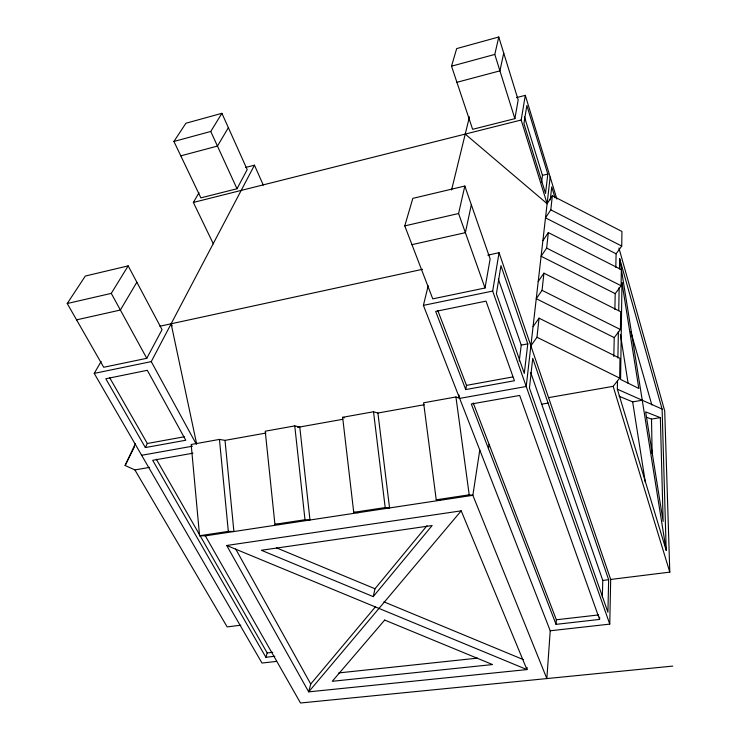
<?xml version="1.0" encoding="UTF-8"?>
<svg xmlns="http://www.w3.org/2000/svg" width="740" height="740" viewBox="0 0 740 740"><rect width="100%" height="100%" fill="white"/><g stroke="black" fill="none" stroke-linecap="round" stroke-linejoin="round"><path stroke-width="1.11" d="M548.571 397.63L613.155 386.336L619.676 378.112L619.981 358.354L539.044 318.172L533.059 326.654M613.821 356.504L614.237 337.597L620.425 329.531L620.703 311.743L543.928 273.18L538.23 281.478M614.866 309.533L615.218 293.641L621.101 285.742L621.35 269.656L548.331 232.591L542.892 240.685M615.8 267.344L616.106 253.802L621.72 246.069L621.942 231.454L552.336 195.776L547.119 203.685L465.229 134.088M619.482 268.99L619.658 258.584L662.106 409.063L666.194 550.357L617.345 389.194L617.493 381.1M617.9 357.984L618.372 331.4M618.742 310.596L619.149 287.481M428.21 285.686L423.4 305.38L550.227 630.776L609.76 624.116L610.676 579.448L499.065 252.71L487.827 255.152M608.641 579.716L607.919 612.239L529.442 388.093L532.735 358.327L608.641 579.716L602.785 580.447L530.765 372.599M602.323 597.245L602.785 580.447M599.585 619.417L519.674 395.447L471.297 404.003L556.045 624.357L599.585 619.417L599.65 617.105M556.045 624.357L556.351 619.778L473.23 402.958M550.227 630.776L546.851 678.58L472.86 495.319L479.788 450.059M527.111 667.535L526.936 669.58L308.691 691.863L226.718 545.482L461.205 510.841L526.936 669.58L226.718 545.482M530.867 345.821L536.972 337.264L539.044 318.172M614.237 337.597L536.26 298.71L542.059 290.339L543.928 273.18M615.218 293.641L541.107 256.271L546.647 248.094L548.331 232.591M616.106 253.802L545.5 217.847L550.801 209.855L552.336 195.776M550.273 199.929L551.716 186.896L555.074 197.922M550.162 177.017L526.223 386.493L459.66 398.398L455.933 396.973L423.604 402.782L436.239 499.815L440.171 500.268M527.777 343.86L524.29 373.395L496.411 293.752L500.952 265.632L527.777 343.86L521.238 345.099L519.249 361M547.804 174.094L545.528 193.427L523.929 123.599L526.862 105.478L547.804 174.094L542.466 175.352L541.615 182.179M488.465 448.644L489.085 444.324M609.76 624.116L492.674 291.07L499.065 252.71M547.119 203.685L521.182 120.019L525.298 95.34L516.483 97.615M485.015 287.999L490.139 258.926L464.831 186.036L412.828 198.366L404.771 225.894L432.761 298.858L485.015 287.999L458.578 213.518L464.831 186.036M514.874 118.659L518.176 99.937L498.769 37L456.673 48.599L451.529 66.175L472.629 129.315L514.874 118.659L494.792 54.436L498.769 37M465.738 389.564L435.675 311.401L486.023 301.125L514.439 380.749L465.738 389.564L466.487 385.374L437.821 310.596M471.334 204.749L465.377 232.665L411.967 244.644M503.727 53.077L499.926 70.855L456.922 82.307M373.219 596.616L432.151 525.529L261.35 550.273L373.219 596.616L374.995 588.753L427.017 525.696M451.585 189.967L469.447 116.828M375.559 606.68L310.735 684.019L308.691 691.863L461.205 510.841M274.845 656.26L265.882 657.277L267.196 652.939L156.334 459.235M149.6 467.365L134.902 469.937L125.115 465.488L135.401 443.611M145.355 447.561L185.777 440.245L147.306 370.296L105.82 378.769L145.355 447.561L147.325 443.5L184.251 436.776M125.115 465.488L134.486 446.646M276.603 661.403L261.988 663.04L94.221 373.395L151.256 361.61L254.449 165.187L263.301 185.111M146.779 358.317L162.032 329.651L128.177 265.873L85.322 276.039L67.229 303.52L103.711 367.271L146.779 358.317L111.278 293.382L128.177 265.873M237.004 188.746L247.197 169.608L221.917 113.312L185.916 123.238L173.919 141.46L200.873 197.867L237.004 188.746L210.761 131.47L221.917 113.312M94.221 373.395L101.121 361.499M213.342 243.876L193.362 202.446L199.005 192.724M136.854 282.208L120.379 310.032L76.581 319.856M228.364 127.669L217.458 146.085L180.801 155.844M173.919 141.46L210.761 131.47M451.529 66.175L494.792 54.436M245.606 167.462L254.449 165.187M193.362 202.446L521.182 120.019M67.229 303.52L111.278 293.382M404.771 225.894L458.578 213.518M159.886 326.22L422.605 269.286M423.4 305.38L492.674 291.07M466.487 385.374L512.718 376.947M265.919 433.057L225.016 440.374L219.447 439.412L191.179 444.49L199.569 535.751L205.35 535.862L472.86 495.319L469.206 494.81L436.239 499.815M274.919 524.309L304.991 519.748L309.977 519.998L299.774 426.999L294.761 425.898L265.235 431.198L274.919 524.309L280.146 524.521M358.345 512.672L353.729 512.348L342.629 417.305L373.515 411.764L377.909 413.022L424.205 404.743M141.654 455.285L192.437 446.202M297.526 427.396L342.75 419.312M192.909 453.213L152.681 460.317L265.882 657.277M541.708 404.179L548.081 403.078M619.112 396.252L632.663 401.875L642.255 400.248M646.371 417.221L651.505 419.09L660.357 417.638L663.142 521.404L645.641 411.884L660.357 417.638M199.569 535.751L228.318 531.385L233.896 531.533L225.016 440.374M353.729 512.348L385.198 507.566L389.555 507.945L377.909 413.022M240.778 625.217L227.162 626.9L134.902 469.937M610.676 579.448L669.802 572.131L664.714 410.987L618.918 247.983M267.196 652.939L272.773 652.301M556.351 619.778L598.577 614.931M338.763 672.919L477.439 658.138M672.771 666.093L300.505 703L205.35 535.862M342.629 417.305L344.489 417.786M276.612 547.915L374.995 588.753M383.912 601.851L523.393 659.627M617.345 389.194L662.106 409.063M536.972 337.264L619.676 378.112M542.059 290.339L620.425 329.531M546.647 248.094L621.101 285.742M550.801 209.855L621.72 246.069M109.742 377.835L147.325 443.5M235.681 548.997L310.735 684.019M151.256 361.61L196.405 444.379M172.189 325.813L171.125 323.787L196.479 443.14M498.325 278.989L521.238 345.099M524.438 116.818L542.466 175.352M525.298 95.34L556.878 199.06M613.155 386.336L669.802 572.131M630.804 331.622L651.848 404.947M458.957 395.003L459.66 398.398M619.658 258.584L666.194 550.357M632.663 401.875L645.354 482.434M620.435 334.526L628.103 383.329M455.933 396.973L469.206 494.81M373.515 411.764L385.198 507.566M294.761 425.898L304.991 519.748M219.447 439.412L228.318 531.385M651.505 419.09L652.125 453.639M621.979 282.689L620.582 379.435L638.824 388.472L621.979 282.689M384.68 620.065L332.251 681.299L492.544 664.557L384.68 620.065"/></g></svg>
